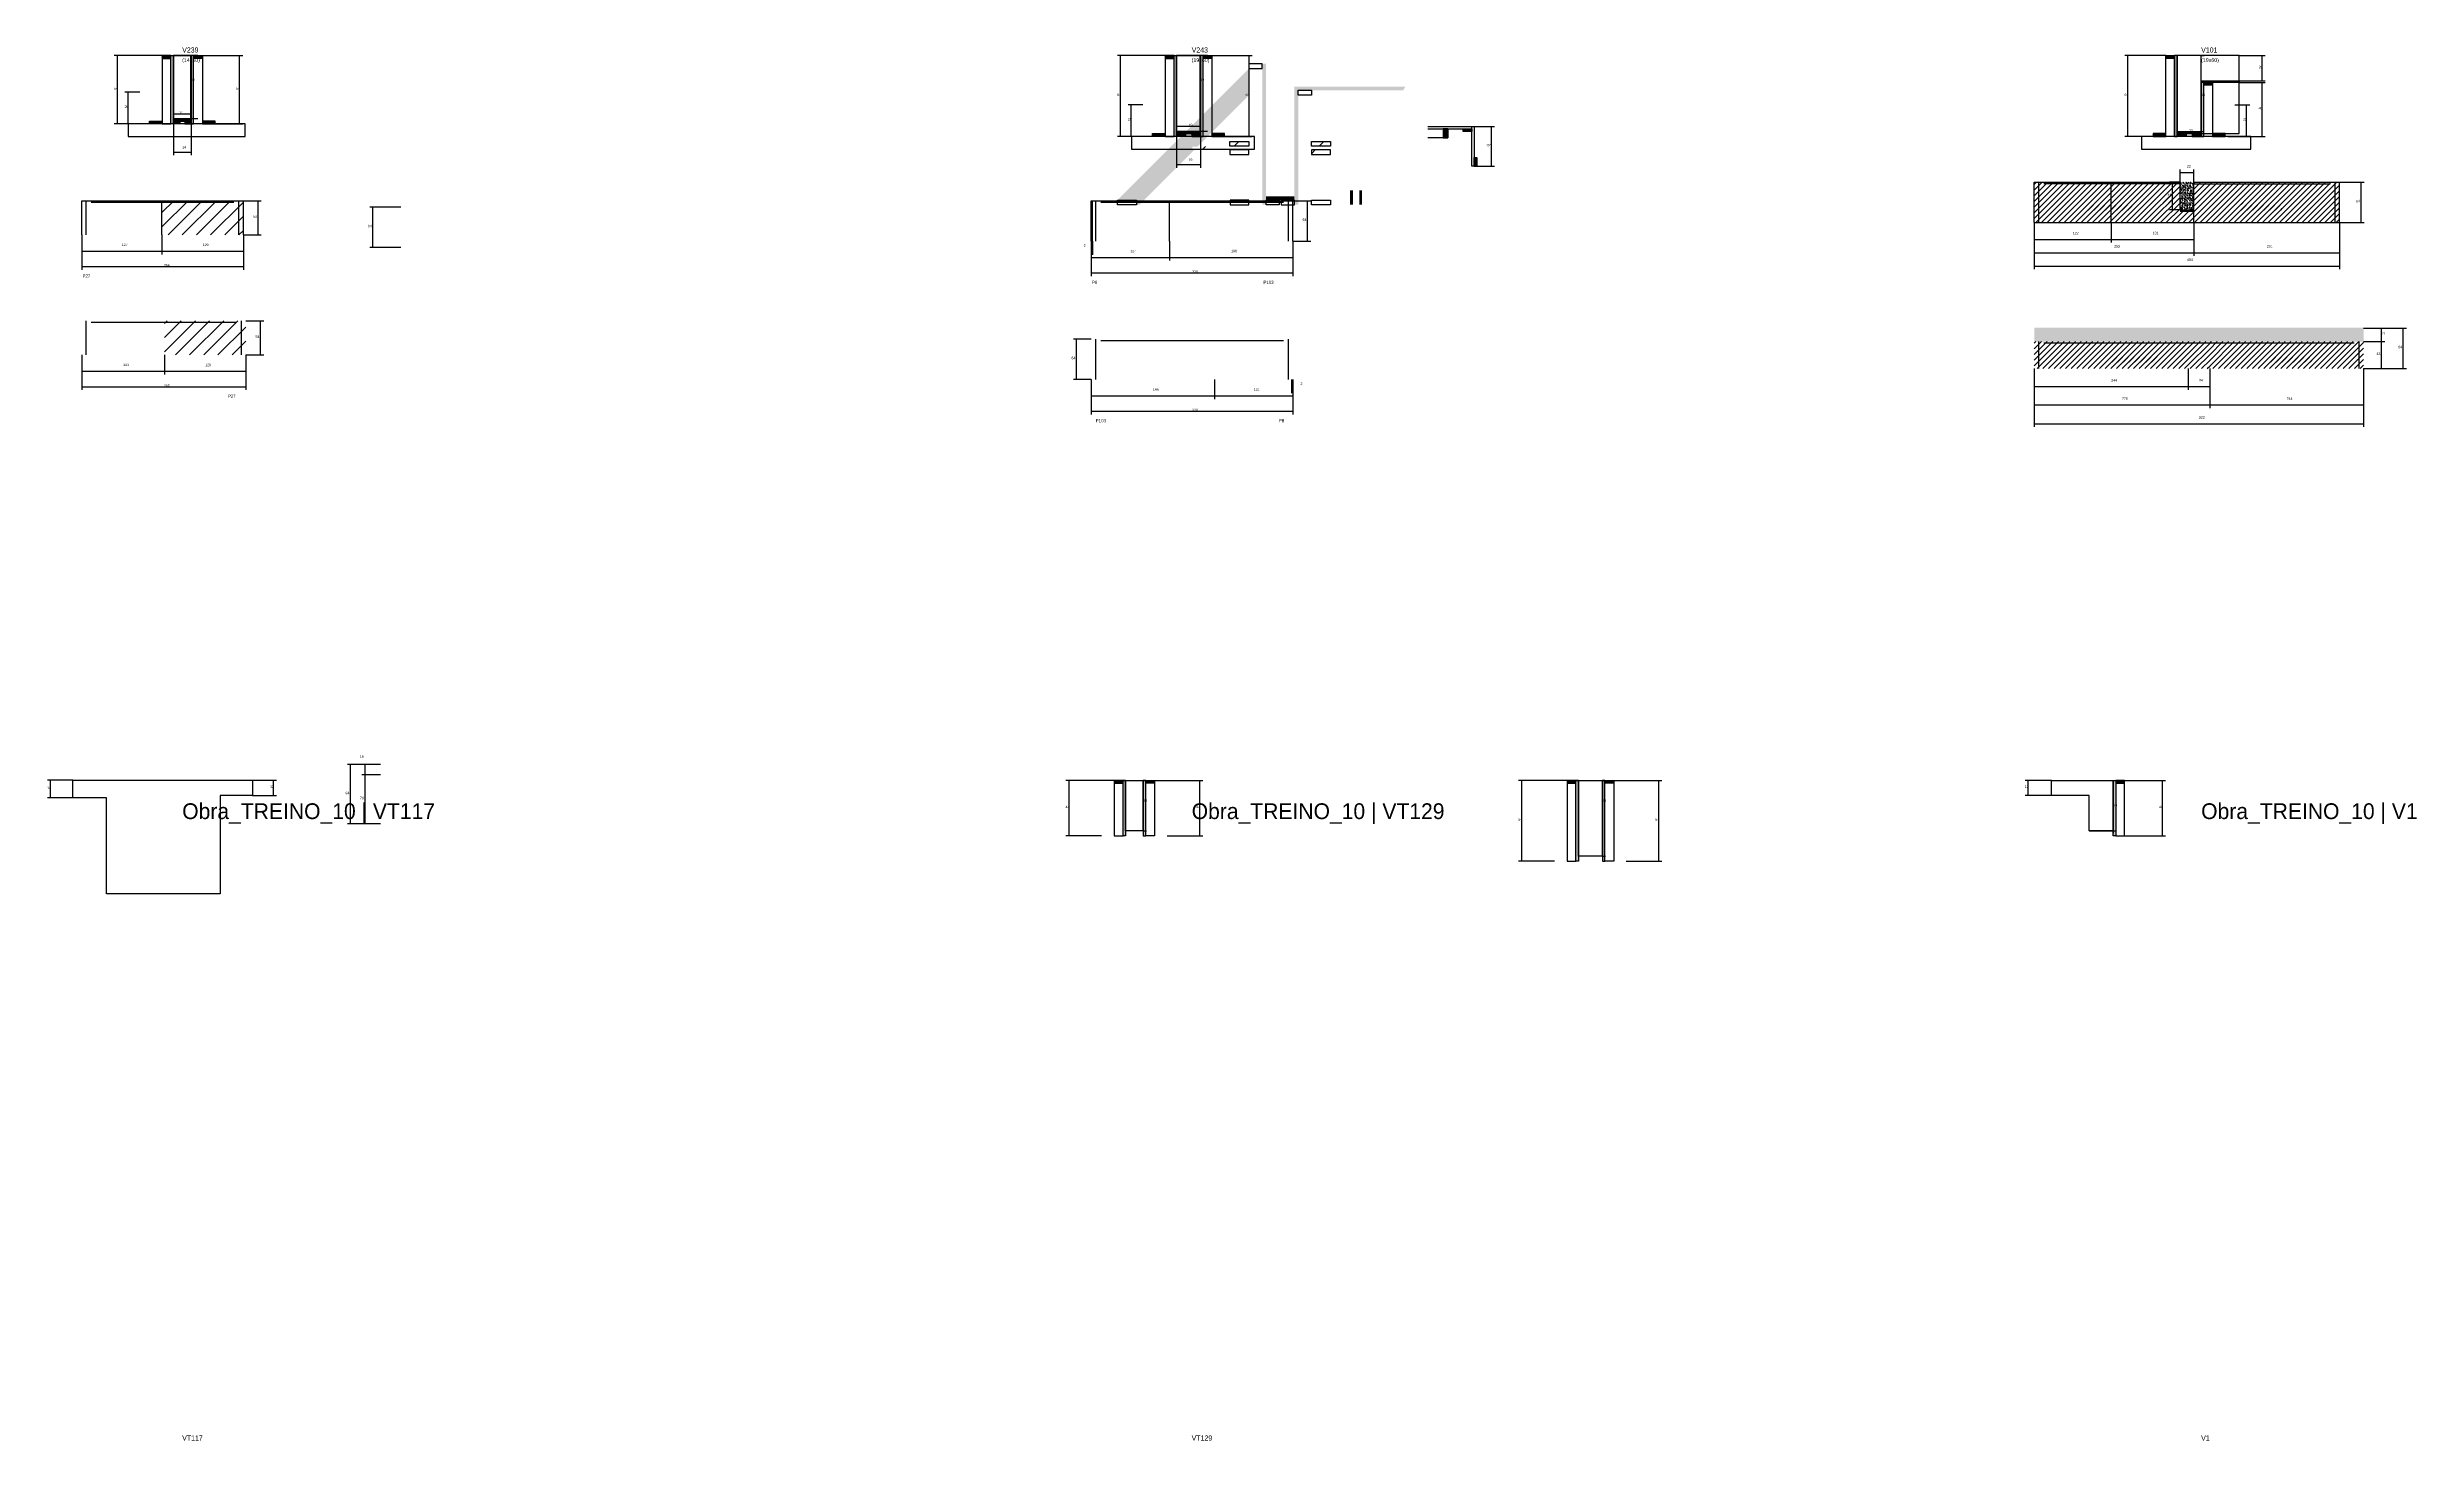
# Model space of a CAD drawing. Header units: metres. Extents: x -65046 to 21926, y -45195 to 1016.
# Drawn here: x 14186 to 17942, y -19795 to -17587 of the extents above; entities that cross this region are included whole.
import ezdxf

# ---------------------------------------------------------------- set-up
doc = ezdxf.new("R2010")
doc.units = ezdxf.units.M
for name, color, linetype in [('CONCRETO', 251, 'Continuous'), ('COTA', 241, 'Continuous'), ('Hachura', 253, 'Continuous'), ('LABEL_ID', 3, 'Continuous'), ('Madeira', 126, 'Continuous'), ('NOMENCLATURA', 7, 'Continuous'), ('Painéis', 200, 'Continuous'), ('REAPROVEITAMENTO', 251, 'Continuous'), ('SARR_2.2x7', 40, 'Continuous'), ('Texto Seção', 7, 'Continuous')]:
    doc.layers.add(name, color=color, linetype=linetype)

msp = doc.modelspace()

# ---------------------------------------------------------------- hatches: boundary and pattern name
at = {"layer": 'COTA'}
h = msp.add_hatch(dxfattribs=at)
h.set_pattern_fill('AR-CONC', scale=4)
h.paths.add_polyline_path([(16117.8, -17612.9), (16117.8, -17822.9), (16162.8, -17822.9), (16162.8, -17648.9), (16338.8, -17648.9), (16359.5, -17612.9)])
h = msp.add_hatch(dxfattribs=at)
h.set_pattern_fill('AR-CONC', scale=4)
h.paths.add_polyline_path([(16120, -17723.4), (16134.9, -17723.4), (16134.9, -17723.4), (16134.9, -17707.8), (16134.9, -17707.8), (16120, -17707.8), (16120, -17707.8), (16120, -17723.4)])
h = msp.add_hatch(dxfattribs=at)
h.set_pattern_fill('AR-CONC', scale=4)
h.paths.add_polyline_path([(16145.3, -17723.4), (16160.2, -17723.4), (16160.2, -17723.4), (16160.2, -17707.8), (16160.2, -17707.8), (16145.3, -17707.8), (16145.3, -17707.8), (16145.3, -17723.4)])
h = msp.add_hatch(dxfattribs=at)
h.set_pattern_fill('AR-CONC', scale=4)
h.paths.add_polyline_path([(16131.9, -17820.9), (16147.7, -17820.9), (16147.7, -17820.9), (16147.7, -17804.8), (16147.7, -17804.8), (16131.9, -17804.8), (16131.9, -17804.8), (16131.9, -17820.9)])
h = msp.add_hatch(dxfattribs=at)
h.set_pattern_fill('AR-CONC', scale=0.03)
h.paths.add_polyline_path([(17566.5, -17844.5), (17588.5, -17844.5), (17588.5, -17800.5), (17566.5, -17800.5)])
h = msp.add_hatch(dxfattribs=at)
h.set_pattern_fill('AR-CONC', scale=0.03)
h.paths.add_polyline_path([(17335.5, -18031.2), (17335.5, -18053.2), (17857.5, -18053.2), (17857.5, -18031.2)])
at = {"layer": 'Hachura'}
h = msp.add_hatch(dxfattribs=at)
h.set_pattern_fill('ANSI31', scale=0.5)
h.paths.add_polyline_path([(14382, -17604.4), (14382, -17600), (14382, -17600), (14368, -17600), (14368, -17600), (14368, -17604.4), (14368, -17604.4), (14382, -17604.4)])
h = msp.add_hatch(color=8, dxfattribs=at)
h.dxf.hatch_style = 1
h.paths.add_polyline_path([(14386, -17600), (14382, -17600), (14382, -17600), (14382, -17708), (14382, -17708), (14386, -17708), (14386, -17708), (14386, -17600)])
h = msp.add_hatch(color=8, dxfattribs=at)
h.dxf.hatch_style = 1
h.paths.add_polyline_path([(14418, -17600), (14414, -17600), (14414, -17600), (14414, -17708), (14414, -17708), (14418, -17708), (14418, -17708), (14418, -17600)])
h = msp.add_hatch(dxfattribs=at)
h.set_pattern_fill('ANSI31', scale=0.5)
h.paths.add_polyline_path([(14418, -17604.4), (14418, -17600), (14418, -17600), (14432, -17600), (14432, -17600), (14432, -17604.4), (14432, -17604.4), (14418, -17604.4)])
h = msp.add_hatch(dxfattribs=at)
h.set_pattern_fill('ANSI31', scale=0.5)
h.paths.add_polyline_path([(15972, -17604.4), (15972, -17600), (15972, -17600), (15958, -17600), (15958, -17600), (15958, -17604.4), (15958, -17604.4), (15972, -17604.4)])
h = msp.add_hatch(color=8, dxfattribs=at)
h.dxf.hatch_style = 1
h.paths.add_polyline_path([(15976, -17600), (15972, -17600), (15972, -17600), (15972, -17728), (15972, -17728), (15976, -17728), (15976, -17728), (15976, -17600)])
h = msp.add_hatch(color=8, dxfattribs=at)
h.dxf.hatch_style = 1
h.paths.add_polyline_path([(16018, -17600), (16014, -17600), (16014, -17600), (16014, -17728), (16014, -17728), (16018, -17728), (16018, -17728), (16018, -17600)])
h = msp.add_hatch(dxfattribs=at)
h.set_pattern_fill('ANSI31', scale=0.5)
h.paths.add_polyline_path([(16018, -17604.4), (16018, -17600), (16018, -17600), (16032, -17600), (16032, -17600), (16032, -17604.4), (16032, -17604.4), (16018, -17604.4)])
h = msp.add_hatch(dxfattribs=at)
h.set_pattern_fill('ANSI31', scale=0.5)
h.paths.add_polyline_path([(17544, -17604.4), (17544, -17600), (17544, -17600), (17558, -17600), (17558, -17600), (17558, -17604.4), (17558, -17604.4), (17544, -17604.4)])
h = msp.add_hatch(color=8, dxfattribs=at)
h.dxf.hatch_style = 1
h.paths.add_polyline_path([(17562, -17600), (17558, -17600), (17558, -17600), (17558, -17728), (17558, -17728), (17562, -17728), (17562, -17728), (17562, -17600)])
h = msp.add_hatch(color=8, dxfattribs=at)
h.dxf.hatch_style = 1
h.paths.add_polyline_path([(16090.8, -17662.8), (16090.8, -17620.4), (15882.3, -17828.8), (15912.4, -17828.8), (15912.4, -17836.4), (15917.2, -17836.4), (16005, -17748.6), (16001.3, -17748.6), (16001.3, -17744.1), (16009.4, -17744.1)])
h = msp.add_hatch(dxfattribs=at)
h.set_pattern_fill('ANSI31', scale=30)
h.paths.add_polyline_path([(16090.8, -17612.9), (16111.8, -17612.9), (16111.8, -17620.4), (16090.8, -17620.4)])
h = msp.add_hatch(color=8, dxfattribs=at)
h.dxf.hatch_style = 1
h.paths.add_polyline_path([(16117.8, -17612.9), (16111.8, -17612.9), (16111.8, -17612.9), (16111.8, -17836.4), (16111.8, -17836.4), (16117.8, -17836.4), (16117.8, -17836.4), (16117.8, -17612.9)])
h = msp.add_hatch(color=8, dxfattribs=at)
h.dxf.hatch_style = 1
h.paths.add_polyline_path([(16338.8, -17648.9), (16162.8, -17648.9), (16162.8, -17648.9), (16162.8, -17654.9), (16162.8, -17654.9), (16335.3, -17654.9), (16335.3, -17654.9), (16338.8, -17648.9)])
h = msp.add_hatch(color=8, dxfattribs=at)
h.dxf.hatch_style = 1
h.paths.add_polyline_path([(17600, -17642.4), (17600, -17640), (17600, -17640), (17660, -17640), (17660, -17640), (17660, -17642.4), (17660, -17642.4), (17600, -17642.4)])
h = msp.add_hatch(color=8, dxfattribs=at)
h.dxf.hatch_style = 1
h.paths.add_polyline_path([(17604, -17642.4), (17600, -17642.4), (17600, -17642.4), (17600, -17728), (17600, -17728), (17604, -17728), (17604, -17728), (17604, -17642.4)])
h = msp.add_hatch(dxfattribs=at)
h.set_pattern_fill('ANSI31', scale=0.5)
h.paths.add_polyline_path([(17604, -17646.8), (17604, -17642.4), (17604, -17642.4), (17618, -17642.4), (17618, -17642.4), (17618, -17646.8), (17618, -17646.8), (17604, -17646.8)])
h = msp.add_hatch(color=8, dxfattribs=at)
h.dxf.hatch_style = 1
h.paths.add_polyline_path([(16168.8, -17654.9), (16162.8, -17654.9), (16162.8, -17654.9), (16162.8, -17836.4), (16162.8, -17836.4), (16168.8, -17836.4), (16168.8, -17836.4), (16168.8, -17654.9)])
h = msp.add_hatch(dxfattribs=at)
h.set_pattern_fill('ANSI31', scale=30)
h.paths.add_polyline_path([(16168.8, -17654.9), (16189.8, -17654.9), (16189.8, -17662.4), (16168.8, -17662.4)])
h = msp.add_hatch(dxfattribs=at)
h.set_pattern_fill('ANSI31', scale=0.5)
h.paths.add_polyline_path([(14348, -17708), (14348, -17703.6), (14348, -17703.6), (14368, -17703.6), (14368, -17703.6), (14368, -17708), (14368, -17708), (14348, -17708)])
h = msp.add_hatch(color=8, dxfattribs=at)
h.dxf.hatch_style = 1
h.paths.add_polyline_path([(14414, -17703.6), (14414, -17700), (14414, -17700), (14386, -17700), (14386, -17700), (14386, -17703.6), (14386, -17703.6), (14414, -17703.6)])
h = msp.add_hatch(dxfattribs=at)
h.set_pattern_fill('ANSI31', scale=0.5)
h.paths.add_polyline_path([(14386, -17708), (14386, -17703.6), (14386, -17703.6), (14396, -17703.6), (14396, -17703.6), (14396, -17708), (14396, -17708), (14386, -17708)])
h = msp.add_hatch(dxfattribs=at)
h.set_pattern_fill('ANSI31', scale=0.5)
h.paths.add_polyline_path([(14414, -17708), (14414, -17703.6), (14414, -17703.6), (14404, -17703.6), (14404, -17703.6), (14404, -17708), (14404, -17708), (14414, -17708)])
h = msp.add_hatch(dxfattribs=at)
h.set_pattern_fill('ANSI31', scale=0.5)
h.paths.add_polyline_path([(14452, -17708), (14452, -17703.6), (14452, -17703.6), (14432, -17703.6), (14432, -17703.6), (14432, -17708), (14432, -17708), (14452, -17708)])
h = msp.add_hatch(dxfattribs=at)
h.set_pattern_fill('ANSI31', scale=0.5)
h.paths.add_polyline_path([(15938, -17728), (15938, -17723.6), (15938, -17723.6), (15958, -17723.6), (15958, -17723.6), (15958, -17728), (15958, -17728), (15938, -17728)])
h = msp.add_hatch(color=8, dxfattribs=at)
h.dxf.hatch_style = 1
h.paths.add_polyline_path([(16014, -17723.6), (16014, -17720), (16014, -17720), (15976, -17720), (15976, -17720), (15976, -17723.6), (15976, -17723.6), (16014, -17723.6)])
h = msp.add_hatch(dxfattribs=at)
h.set_pattern_fill('ANSI31', scale=0.5)
h.paths.add_polyline_path([(15976, -17728), (15976, -17723.6), (15976, -17723.6), (15990, -17723.6), (15990, -17723.6), (15990, -17728), (15990, -17728), (15976, -17728)])
h = msp.add_hatch(dxfattribs=at)
h.set_pattern_fill('ANSI31', scale=0.5)
h.paths.add_polyline_path([(16014, -17728), (16014, -17723.6), (16014, -17723.6), (16000, -17723.6), (16000, -17723.6), (16000, -17728), (16000, -17728), (16014, -17728)])
h = msp.add_hatch(dxfattribs=at)
h.set_pattern_fill('ANSI31', scale=0.5)
h.paths.add_polyline_path([(16052, -17728), (16052, -17723.6), (16052, -17723.6), (16032, -17723.6), (16032, -17723.6), (16032, -17728), (16032, -17728), (16052, -17728)])
h = msp.add_hatch(dxfattribs=at)
h.set_pattern_fill('ANSI31', scale=0.5)
h.paths.add_polyline_path([(16405.8, -17716), (16398.8, -17716), (16398.8, -17730), (16405.8, -17730)])
h = msp.add_hatch(dxfattribs=at)
h.set_pattern_fill('ANSI31', scale=0.5)
h.paths.add_polyline_path([(16430.2, -17716), (16430.2, -17720.4), (16430.2, -17720.4), (16444.2, -17720.4), (16444.2, -17720.4), (16444.2, -17716), (16444.2, -17716), (16430.2, -17716)])
h = msp.add_hatch(dxfattribs=at)
h.set_pattern_fill('ANSI31', scale=0.5)
h.paths.add_polyline_path([(17544, -17728), (17544, -17723.6), (17544, -17723.6), (17524, -17723.6), (17524, -17723.6), (17524, -17728), (17524, -17728), (17544, -17728)])
h = msp.add_hatch(color=8, dxfattribs=at)
h.dxf.hatch_style = 1
h.paths.add_polyline_path([(17562, -17723.6), (17562, -17720), (17562, -17720), (17600, -17720), (17600, -17720), (17600, -17723.6), (17600, -17723.6), (17562, -17723.6)])
h = msp.add_hatch(dxfattribs=at)
h.set_pattern_fill('ANSI31', scale=0.5)
h.paths.add_polyline_path([(17562, -17728), (17562, -17723.6), (17562, -17723.6), (17576, -17723.6), (17576, -17723.6), (17576, -17728), (17576, -17728), (17562, -17728)])
h = msp.add_hatch(dxfattribs=at)
h.set_pattern_fill('ANSI31', scale=0.5)
h.paths.add_polyline_path([(17600, -17728), (17600, -17723.6), (17600, -17723.6), (17586, -17723.6), (17586, -17723.6), (17586, -17728), (17586, -17728), (17600, -17728)])
h = msp.add_hatch(dxfattribs=at)
h.set_pattern_fill('ANSI31', scale=0.5)
h.paths.add_polyline_path([(17638, -17728), (17638, -17723.6), (17638, -17723.6), (17618, -17723.6), (17618, -17723.6), (17618, -17728), (17618, -17728), (17638, -17728)])
h = msp.add_hatch(dxfattribs=at)
h.set_pattern_fill('ANSI32', scale=20)
h.paths.add_polyline_path([(16001.3, -17748.6), (16001.3, -17744.1), (16046.3, -17744.1), (16046.3, -17748.6)])
h = msp.add_hatch(dxfattribs=at)
h.set_pattern_fill('ANSI31', scale=30)
h.paths.add_polyline_path([(16090.8, -17743.3), (16090.8, -17735.8), (16060.7, -17735.8), (16060.7, -17743.3)])
h = msp.add_hatch(dxfattribs=at)
h.set_pattern_fill('ANSI31', scale=30)
h.paths.add_polyline_path([(16060.7, -17756.9), (16090.8, -17756.9), (16090.8, -17749.4), (16060.7, -17749.4)])
h = msp.add_hatch(dxfattribs=at)
h.set_pattern_fill('ANSI31', scale=30)
h.paths.add_polyline_path([(16219.8, -17743.3), (16219.8, -17735.8), (16189.8, -17735.8), (16189.8, -17743.3)])
h = msp.add_hatch(dxfattribs=at)
h.set_pattern_fill('ANSI31', scale=30)
h.paths.add_polyline_path([(16189.8, -17756.9), (16219.8, -17756.9), (16219.8, -17749.4), (16189.8, -17749.4)])
h = msp.add_hatch(dxfattribs=at)
h.set_pattern_fill('ANSI31', scale=0.5)
h.paths.add_polyline_path([(16447.8, -17775.4), (16452.2, -17775.4), (16452.2, -17775.4), (16452.2, -17761.5), (16452.2, -17761.5), (16447.8, -17761.5), (16447.8, -17761.5), (16447.8, -17775.4)])
h = msp.add_hatch(dxfattribs=at)
h.set_pattern_fill('ANSI31', scale=30)
h.paths.add_polyline_path([(15912.4, -17836.4), (15912.4, -17828.8), (15882.3, -17828.8), (15882.3, -17836.4)])
h = msp.add_hatch(dxfattribs=at)
h.set_pattern_fill('ANSI31', scale=30)
h.paths.add_polyline_path([(16060.8, -17836.4), (16090.8, -17836.4), (16090.8, -17828.9), (16060.8, -17828.9)])
h = msp.add_hatch(color=8, dxfattribs=at)
h.dxf.hatch_style = 1
h.paths.add_polyline_path([(16162.8, -17822.9), (16117.8, -17822.9), (16117.8, -17822.9), (16117.8, -17828.9), (16117.8, -17828.9), (16162.8, -17828.9), (16162.8, -17828.9), (16162.8, -17822.9)])
h = msp.add_hatch(dxfattribs=at)
h.set_pattern_fill('ANSI31', scale=30)
h.paths.add_polyline_path([(16117.8, -17828.9), (16138.8, -17828.9), (16138.8, -17836.4), (16117.8, -17836.4)])
h = msp.add_hatch(dxfattribs=at)
h.set_pattern_fill('ANSI31', scale=30)
h.paths.add_polyline_path([(16162.8, -17836.4), (16162.8, -17828.9), (16141.8, -17828.9), (16141.8, -17836.4)])
h = msp.add_hatch(dxfattribs=at)
h.set_pattern_fill('ANSI31', scale=30)
h.paths.add_polyline_path([(16219.8, -17828.9), (16189.8, -17828.9), (16189.8, -17836.4), (16219.8, -17836.4)])
h = msp.add_hatch(color=8, dxfattribs=at)
h.dxf.hatch_style = 1
h.paths.add_polyline_path([(16251.1, -17836.4), (16255.6, -17836.4), (16255.6, -17813.6), (16251.1, -17813.6)])
h = msp.add_hatch(color=8, dxfattribs=at)
h.dxf.hatch_style = 1
h.paths.add_polyline_path([(16265.5, -17836.4), (16270, -17836.4), (16270, -17813.6), (16265.5, -17813.6)])
h = msp.add_hatch(dxfattribs=at)
h.set_pattern_fill('ANSI31', scale=2)
h.paths.add_polyline_path([(17457.5, -17800.5), (17335.5, -17800.5), (17335.5, -17864.5), (17457.5, -17864.5)])
h = msp.add_hatch(dxfattribs=at)
h.set_pattern_fill('ANSI31', scale=2)
h.paths.add_polyline_path([(17420.2, -17844.7), (17487.8, -17844.7), (17487.8, -17844.7), (17493.3, -17828.7), (17493.3, -17828.7), (17425.7, -17828.7), (17425.7, -17828.7), (17420.2, -17844.7)])
h = msp.add_hatch(dxfattribs=at)
h.set_pattern_fill('ANSI31', scale=2)
h.paths.add_polyline_path([(17566.5, -17800.5), (17457.5, -17800.5), (17457.5, -17864.5), (17588.5, -17864.5), (17588.5, -17844.5), (17566.5, -17844.5)])
h = msp.add_hatch(dxfattribs=at)
h.set_pattern_fill('ANSI31', scale=2)
h.paths.add_polyline_path([(17556.4, -17833.3), (17556.4, -17811.1), (17556.4, -17811.1), (17535.8, -17811.1), (17535.8, -17811.1), (17535.8, -17833.3), (17535.8, -17833.3), (17556.4, -17833.3)])
h = msp.add_hatch(dxfattribs=at)
h.set_pattern_fill('ANSI31', scale=2)
h.paths.add_polyline_path([(17819.5, -17800.5), (17588.5, -17800.5), (17588.5, -17864.5), (17819.5, -17864.5)])
h = msp.add_hatch(dxfattribs=at)
h.set_pattern_fill('ANSI31', scale=2)
h.paths.add_polyline_path([(17660.1, -17844.7), (17727.7, -17844.7), (17727.7, -17844.7), (17733.2, -17828.7), (17733.2, -17828.7), (17665.6, -17828.7), (17665.6, -17828.7), (17660.1, -17844.7)])
h = msp.add_hatch(dxfattribs=at)
h.set_pattern_fill('ANSI31', scale=2)
h.paths.add_polyline_path([(17579.5, -18053), (17335.5, -18053), (17335.5, -18095.8), (17579.5, -18095.8)])
h = msp.add_hatch(dxfattribs=at)
h.set_pattern_fill('ANSI31', scale=2)
h.paths.add_polyline_path([(17613.5, -18053), (17579.5, -18053), (17579.5, -18095.8), (17613.5, -18095.8)])
h = msp.add_hatch(dxfattribs=at)
h.set_pattern_fill('ANSI31', scale=2)
h.paths.add_polyline_path([(17857.5, -18053), (17613.5, -18053), (17613.5, -18095.8), (17857.5, -18095.8)])
h = msp.add_hatch(dxfattribs=at)
h.set_pattern_fill('ANSI31', scale=2)
h.paths.add_polyline_path([(17452.9, -18085.6), (17527, -18085.6), (17527, -18085.6), (17532.5, -18069.6), (17532.5, -18069.6), (17458.4, -18069.6), (17458.4, -18069.6), (17452.9, -18085.6)])
h = msp.add_hatch(dxfattribs=at)
h.set_pattern_fill('ANSI31', scale=2)
h.paths.add_polyline_path([(17708.5, -18085.6), (17776.1, -18085.6), (17776.1, -18085.6), (17781.6, -18069.6), (17781.6, -18069.6), (17714, -18069.6), (17714, -18069.6), (17708.5, -18085.6)])
h = msp.add_hatch(dxfattribs=at)
h.set_pattern_fill('ANSI31', scale=0.5)
h.paths.add_polyline_path([(15891.3, -18753), (15891.3, -18748.6), (15891.3, -18748.6), (15877.3, -18748.6), (15877.3, -18748.6), (15877.3, -18753), (15877.3, -18753), (15891.3, -18753)])
h = msp.add_hatch(color=8, dxfattribs=at)
h.dxf.hatch_style = 1
h.paths.add_polyline_path([(15891.3, -18748.6), (15895.3, -18748.6), (15895.3, -18748.6), (15895.3, -18836.6), (15895.3, -18836.6), (15891.3, -18836.6), (15891.3, -18836.6), (15891.3, -18748.6)])
h = msp.add_hatch(color=8, dxfattribs=at)
h.dxf.hatch_style = 1
h.paths.add_polyline_path([(15927.3, -18748.6), (15923.3, -18748.6), (15923.3, -18748.6), (15923.3, -18836.6), (15923.3, -18836.6), (15927.3, -18836.6), (15927.3, -18836.6), (15927.3, -18748.6)])
h = msp.add_hatch(dxfattribs=at)
h.set_pattern_fill('ANSI31', scale=0.5)
h.paths.add_polyline_path([(15927.3, -18753), (15927.3, -18748.6), (15927.3, -18748.6), (15941.3, -18748.6), (15941.3, -18748.6), (15941.3, -18753), (15941.3, -18753), (15927.3, -18753)])
h = msp.add_hatch(dxfattribs=at)
h.set_pattern_fill('ANSI31', scale=0.5)
h.paths.add_polyline_path([(16608.9, -18753), (16608.9, -18748.6), (16608.9, -18748.6), (16594.9, -18748.6), (16594.9, -18748.6), (16594.9, -18753), (16594.9, -18753), (16608.9, -18753)])
h = msp.add_hatch(color=8, dxfattribs=at)
h.dxf.hatch_style = 1
h.paths.add_polyline_path([(16608.9, -18748.6), (16612.9, -18748.6), (16612.9, -18748.6), (16612.9, -18876.6), (16612.9, -18876.6), (16608.9, -18876.6), (16608.9, -18876.6), (16608.9, -18748.6)])
h = msp.add_hatch(color=8, dxfattribs=at)
h.dxf.hatch_style = 1
h.paths.add_polyline_path([(16654.9, -18748.6), (16650.9, -18748.6), (16650.9, -18748.6), (16650.9, -18876.6), (16650.9, -18876.6), (16654.9, -18876.6), (16654.9, -18876.6), (16654.9, -18748.6)])
h = msp.add_hatch(dxfattribs=at)
h.set_pattern_fill('ANSI31', scale=0.5)
h.paths.add_polyline_path([(16654.9, -18753), (16654.9, -18748.6), (16654.9, -18748.6), (16668.9, -18748.6), (16668.9, -18748.6), (16668.9, -18753), (16668.9, -18753), (16654.9, -18753)])
h = msp.add_hatch(color=8, dxfattribs=at)
h.dxf.hatch_style = 1
h.paths.add_polyline_path([(17460.6, -18748.6), (17464.6, -18748.6), (17464.6, -18748.6), (17464.6, -18836.6), (17464.6, -18836.6), (17460.6, -18836.6), (17460.6, -18836.6), (17460.6, -18748.6)])
h = msp.add_hatch(dxfattribs=at)
h.set_pattern_fill('ANSI31', scale=0.5)
h.paths.add_polyline_path([(17478.6, -18753), (17478.6, -18748.6), (17478.6, -18748.6), (17464.6, -18748.6), (17464.6, -18748.6), (17464.6, -18753), (17464.6, -18753), (17478.6, -18753)])
at = {"layer": 'REAPROVEITAMENTO'}
h = msp.add_hatch(dxfattribs=at)
h.set_pattern_fill('ANSI31', scale=5)
h.paths.add_polyline_path([(14367.9, -17829.9), (14367.9, -17883.9), (14367.9, -17883.9), (14496.9, -17883.9), (14496.9, -17883.9), (14496.9, -17829.9), (14496.9, -17829.9), (14367.9, -17829.9)])
h = msp.add_hatch(dxfattribs=at)
h.set_pattern_fill('ANSI31', scale=5)
h.paths.add_polyline_path([(14371.9, -18020.3), (14371.9, -18074.3), (14371.9, -18074.3), (14500.9, -18074.3), (14500.9, -18074.3), (14500.9, -18020.3), (14500.9, -18020.3), (14371.9, -18020.3)])

# ---------------------------------------------------------------- linework, layer by layer
at = {"layer": 'CONCRETO'}
for points in [[(14386, -17600), (14386, -17600), (14414, -17600), (14414, -17628), (14414, -17628), (14414, -17700), (14386, -17700), (14386, -17600)], [(14386, -17700), (14414, -17700), (14414, -17600), (14386, -17600)], [(15976, -17600), (15976, -17600), (16014, -17600), (16014, -17628), (16014, -17628), (16014, -17720), (15976, -17720), (15976, -17600)], [(15976, -17720), (16014, -17720), (16014, -17600), (15976, -17600)], [(17600, -17640), (17660, -17640), (17660, -17600), (17600, -17600), (17600, -17600), (17562, -17600), (17562, -17723.6), (17562, -17723.6), (17562, -17720), (17600, -17720)], [(17562, -17723.6), (17660, -17723.6), (17660, -17600), (17562, -17600)], [(14226.9, -18776.5), (14226.9, -18748.5), (14511.5, -18748.5), (14511.5, -18772.5), (14460, -18772.5), (14460, -18928.5), (14280, -18928.5), (14280, -18776.5)], [(15895.3, -18748.6), (15895.3, -18748.6), (15895.3, -18748.6), (15895.3, -18748.6), (15923.3, -18748.6), (15923.3, -18748.6), (15923.3, -18748.6), (15923.3, -18828.6), (15895.3, -18828.6), (15895.3, -18748.6)], [(16612.9, -18748.6), (16612.9, -18748.6), (16612.9, -18748.6), (16612.9, -18748.6), (16650.9, -18748.6), (16650.9, -18748.6), (16650.9, -18748.6), (16650.9, -18868.6), (16612.9, -18868.6), (16612.9, -18748.6)], [(17422.6, -18772.6), (17362.6, -18772.6), (17362.6, -18748.6), (17422.6, -18748.6), (17422.6, -18748.6), (17460.6, -18748.6), (17460.6, -18832.2), (17460.6, -18832.2), (17460.6, -18828.6), (17422.6, -18828.6)]]:
    msp.add_lwpolyline(points, close=True, dxfattribs=at)
at = {"layer": 'COTA'}
for p, q in [((14368, -17600), (14292.3, -17600)), ((14297.3, -17708), (14297.3, -17600)), ((14425, -17600), (14408.5, -17600)), ((14413.5, -17700), (14413.5, -17600)), ((14432, -17600), (14495.9, -17600)), ((14490.9, -17708), (14490.9, -17600)), ((15958, -17600), (15882.3, -17600)), ((15887.3, -17728), (15887.3, -17600)), ((16025, -17600), (16008.5, -17600)), ((16013.5, -17720), (16013.5, -17600)), ((16032, -17600), (16095.9, -17600)), ((16090.9, -17728), (16090.9, -17600)), ((17544, -17600), (17479, -17600)), ((17484, -17728), (17484, -17600)), ((17600, -17720), (17600, -17600)), ((17600, -17600), (17605, -17600)), ((17660, -17600), (17701.7, -17600)), ((17696.7, -17640), (17696.7, -17600)), ((17660, -17640), (17701.7, -17640)), ((17660, -17642.4), (17701.7, -17642.4)), ((17696.7, -17728), (17696.7, -17642.4)), ((14332.7, -17658), (14309.1, -17658)), ((14314.1, -17708), (14314.1, -17658)), ((15922.7, -17678), (15899.1, -17678)), ((15904.1, -17728), (15904.1, -17678)), ((17653.3, -17678), (17676.9, -17678)), ((17671.9, -17728), (17671.9, -17678)), ((14352.4, -17708), (14292.3, -17708)), ((14332.7, -17708), (14309.1, -17708)), ((14386, -17708), (14386, -17687)), ((14386, -17692), (14414, -17692)), ((14386, -17708), (14386, -17757.7)), ((14425, -17700), (14408.5, -17700)), ((14414, -17708), (14414, -17687)), ((14414, -17708), (14414, -17757.7)), ((14447.6, -17708), (14495.9, -17708)), ((15976, -17728), (15976, -17707)), ((15976, -17712), (16014, -17712)), ((16025, -17720), (16008.5, -17720)), ((16014, -17728), (16014, -17707)), ((16447.8, -17712.4), (16480, -17712.4)), ((16475, -17775.4), (16475, -17712.4)), ((17562, -17728), (17562, -17715)), ((17562, -17720), (17600, -17720)), ((17600, -17728), (17600, -17715)), ((17600, -17720), (17605, -17720)), ((14386, -17752.7), (14414, -17752.7)), ((15942.4, -17728), (15882.3, -17728)), ((15922.7, -17728), (15899.1, -17728)), ((15976, -17728), (15976, -17777.7)), ((16014, -17728), (16014, -17777.7)), ((16047.6, -17728), (16095.9, -17728)), ((17544, -17728), (17479, -17728)), ((17642.4, -17728), (17701.7, -17728)), ((17653.3, -17728), (17676.9, -17728)), ((15976, -17772.7), (16014, -17772.7)), ((16447.8, -17775.4), (16480, -17775.4)), ((17566.5, -17800.5), (17566.5, -17780.3)), ((17566.5, -17785.3), (17588.5, -17785.3)), ((17588.5, -17800.5), (17588.5, -17780.3)), ((14496.9, -17829.9), (14525.3, -17829.9)), ((14520.3, -17883.9), (14520.3, -17829.9)), ((16160.4, -17829.9), (16188.8, -17829.9)), ((16183.8, -17893.9), (16183.8, -17829.9)), ((17566.5, -17800.5), (17549.6, -17800.5)), ((17554.6, -17844.5), (17554.6, -17800.5)), ((17819.5, -17800.5), (17858.5, -17800.5)), ((17853.5, -17864.5), (17853.5, -17800.5)), ((14746.4, -17840.1), (14697.4, -17840.1)), ((14702.4, -17904.1), (14702.4, -17840.1)), ((17335.5, -17864.5), (17335.5, -17896.3)), ((17335.5, -17864.5), (17335.5, -17938.5)), ((17335.5, -17864.5), (17335.5, -17917.4)), ((17457.5, -17864.5), (17457.5, -17896.3)), ((17457.5, -17864.5), (17457.5, -17896.3)), ((17566.5, -17844.5), (17549.6, -17844.5)), ((17588.5, -17864.5), (17588.5, -17896.3)), ((17588.5, -17864.5), (17588.5, -17917.4)), ((17588.5, -17864.5), (17588.5, -17917.4)), ((17819.5, -17864.5), (17819.5, -17917.4)), ((17819.5, -17864.5), (17858.5, -17864.5)), ((17819.5, -17864.5), (17819.5, -17938.5)), ((14240.9, -17883.9), (14240.9, -17914.9)), ((14240.9, -17883.9), (14240.9, -17939.4)), ((14240.9, -17909.9), (14367.9, -17909.9)), ((14367.9, -17883.9), (14367.9, -17914.9)), ((14367.9, -17883.9), (14367.9, -17914.9)), ((14367.9, -17909.9), (14496.9, -17909.9)), ((14496.9, -17883.9), (14496.9, -17914.9)), ((14496.9, -17883.9), (14496.9, -17939.4)), ((14496.9, -17883.9), (14525.3, -17883.9)), ((14746.4, -17904.1), (14697.4, -17904.1)), ((15840.9, -17893.9), (15840.9, -17924.9)), ((15840.9, -17893.9), (15840.9, -17949.4)), ((15840.9, -17893.9), (15840.9, -17915.6)), ((15840.9, -17910.6), (15842.9, -17910.6)), ((15842.9, -17893.9), (15842.9, -17915.6)), ((15964.9, -17893.9), (15964.9, -17924.9)), ((15964.9, -17893.9), (15964.9, -17924.9)), ((16160.4, -17893.9), (16160.4, -17924.9)), ((16160.4, -17893.9), (16160.4, -17949.4)), ((16160.4, -17893.9), (16188.8, -17893.9)), ((17335.5, -17891.3), (17457.5, -17891.3)), ((17457.5, -17891.3), (17588.5, -17891.3)), ((14240.9, -17934.4), (14496.9, -17934.4)), ((15840.9, -17919.9), (15964.9, -17919.9)), ((15840.9, -17944.4), (16160.4, -17944.4)), ((15964.9, -17919.9), (16160.4, -17919.9)), ((17335.5, -17912.4), (17588.5, -17912.4)), ((17335.5, -17933.5), (17819.5, -17933.5)), ((17588.5, -17912.4), (17819.5, -17912.4)), ((14500.9, -18020.3), (14529.3, -18020.3)), ((14524.3, -18074.3), (14524.3, -18020.3)), ((15840.9, -18049.2), (15812.5, -18049.2)), ((15817.5, -18113.2), (15817.5, -18049.2)), ((17857.5, -18031.8), (17891, -18031.8)), ((17857.5, -18031.8), (17925.4, -18031.8)), ((17857.5, -18053), (17891, -18053)), ((17857.5, -18053), (17891, -18053)), ((17886, -18053), (17886, -18031.8)), ((17886, -18095.8), (17886, -18053)), ((17920.4, -18095.8), (17920.4, -18031.8)), ((14240.9, -18074.3), (14240.9, -18105.3)), ((14240.9, -18074.3), (14240.9, -18129.8)), ((14371.9, -18074.3), (14371.9, -18105.3)), ((14371.9, -18074.3), (14371.9, -18105.3)), ((14500.9, -18074.3), (14500.9, -18105.3)), ((14500.9, -18074.3), (14500.9, -18129.8)), ((14500.9, -18074.3), (14529.3, -18074.3)), ((17335.5, -18095.8), (17335.5, -18158.6)), ((17335.5, -18095.8), (17335.5, -18129.6)), ((17335.5, -18095.8), (17335.5, -18188.3)), ((17579.5, -18095.8), (17579.5, -18129.6)), ((17579.5, -18095.8), (17579.5, -18129.6)), ((17613.5, -18095.8), (17613.5, -18158.6)), ((17613.5, -18095.8), (17613.5, -18158.6)), ((17613.5, -18095.8), (17613.5, -18129.6)), ((17857.5, -18095.8), (17857.5, -18158.6)), ((17857.5, -18095.8), (17891, -18095.8)), ((17857.5, -18095.8), (17925.4, -18095.8)), ((17857.5, -18095.8), (17857.5, -18188.3)), ((14240.9, -18100.3), (14371.9, -18100.3)), ((14240.9, -18124.8), (14500.9, -18124.8)), ((14371.9, -18100.3), (14500.9, -18100.3)), ((15840.9, -18113.2), (15812.5, -18113.2)), ((15840.9, -18113.2), (15840.9, -18144.2)), ((15840.9, -18113.2), (15840.9, -18168.7)), ((16036.4, -18113.2), (16036.4, -18144.2)), ((16036.4, -18113.2), (16036.4, -18144.2)), ((16158.4, -18113.2), (16158.4, -18134.9)), ((16158.4, -18129.9), (16160.4, -18129.9)), ((16160.4, -18113.2), (16160.4, -18144.2)), ((16160.4, -18113.2), (16160.4, -18168.7)), ((16160.4, -18113.2), (16160.4, -18134.9)), ((17335.5, -18124.6), (17579.5, -18124.6)), ((17579.5, -18124.6), (17613.5, -18124.6)), ((15840.9, -18139.2), (16036.4, -18139.2)), ((15840.9, -18163.7), (16160.4, -18163.7)), ((16036.4, -18139.2), (16160.4, -18139.2)), ((17335.5, -18153.6), (17613.5, -18153.6)), ((17613.5, -18153.6), (17857.5, -18153.6)), ((17335.5, -18183.3), (17857.5, -18183.3)), ((14714.2, -18723.7), (14661.8, -18723.7)), ((14666.8, -18817.7), (14666.8, -18723.7)), ((14714.2, -18723.7), (14684.8, -18723.7)), ((14689.8, -18739.7), (14689.8, -18723.7)), ((14226.9, -18748.5), (14186.4, -18748.5)), ((14191.4, -18776.5), (14191.4, -18748.5)), ((14509.2, -18748.5), (14549.7, -18748.5)), ((14511.5, -18772.5), (14549.7, -18772.5)), ((14544.7, -18772.5), (14544.7, -18748.5)), ((14714.2, -18739.7), (14684.8, -18739.7)), ((14714.2, -18739.7), (14684.8, -18739.7)), ((14689.8, -18817.7), (14689.8, -18739.7)), ((15895.3, -18748.6), (15800.6, -18748.6)), ((15805.6, -18836.6), (15805.6, -18748.6)), ((15923.3, -18828.6), (15923.3, -18748.6)), ((15923.3, -18748.6), (15928.3, -18748.6)), ((15941.3, -18748.6), (16017.7, -18748.6)), ((16012.7, -18836.6), (16012.7, -18748.6)), ((16612.9, -18748.6), (16518.2, -18748.6)), ((16523.2, -18876.6), (16523.2, -18748.6)), ((16650.9, -18868.6), (16650.9, -18748.6)), ((16650.9, -18748.6), (16655.9, -18748.6)), ((16668.9, -18748.6), (16745.4, -18748.6)), ((16740.4, -18876.6), (16740.4, -18748.6)), ((17362.6, -18748.6), (17320.9, -18748.6)), ((17362.6, -18772.6), (17320.9, -18772.6)), ((17325.9, -18772.6), (17325.9, -18748.6)), ((17422.6, -18748.6), (17465.6, -18748.6)), ((17460.6, -18828.6), (17460.6, -18748.6)), ((17478.6, -18748.6), (17543.6, -18748.6)), ((17538.6, -18836.6), (17538.6, -18748.6)), ((14226.9, -18776.5), (14186.4, -18776.5)), ((14714.2, -18817.7), (14661.8, -18817.7)), ((14714.2, -18817.7), (14684.8, -18817.7)), ((15857.3, -18836.6), (15800.6, -18836.6)), ((15923.3, -18828.6), (15928.3, -18828.6)), ((15961.3, -18836.6), (16017.7, -18836.6)), ((17422.6, -18828.6), (17465.6, -18828.6)), ((17478.6, -18836.6), (17543.6, -18836.6)), ((16574.9, -18876.6), (16518.2, -18876.6)), ((16650.9, -18868.6), (16655.9, -18868.6)), ((16688.9, -18876.6), (16745.4, -18876.6))]:
    msp.add_line(p, q, dxfattribs=at)
at = {"layer": 'Madeira'}
for points in [[(14382, -17604.4), (14382, -17600), (14368, -17600), (14368, -17604.4)], [(14382, -17600), (14368, -17600), (14368, -17708), (14382, -17708)], [(14418, -17604.4), (14418, -17600), (14432, -17600), (14432, -17604.4)], [(14418, -17600), (14432, -17600), (14432, -17708), (14418, -17708)], [(15972, -17604.4), (15972, -17600), (15958, -17600), (15958, -17604.4)], [(15972, -17600), (15958, -17600), (15958, -17728), (15972, -17728)], [(16018, -17604.4), (16018, -17600), (16032, -17600), (16032, -17604.4)], [(16018, -17600), (16032, -17600), (16032, -17728), (16018, -17728)], [(17544, -17604.4), (17544, -17600), (17558, -17600), (17558, -17604.4)], [(17544, -17600), (17558, -17600), (17558, -17728), (17544, -17728)], [(16090.8, -17620.4), (16111.8, -17620.4), (16111.8, -17612.9), (16090.8, -17612.9)], [(17604, -17646.8), (17604, -17642.4), (17618, -17642.4), (17618, -17646.8)], [(17604, -17642.4), (17618, -17642.4), (17618, -17728), (17604, -17728)], [(16189.8, -17662.4), (16168.8, -17662.4), (16168.8, -17654.9), (16189.8, -17654.9)], [(14314.5, -17728), (14499.7, -17728), (14499.7, -17708), (14314.5, -17708)], [(14348, -17708), (14348, -17703.6), (14368, -17703.6), (14368, -17708)], [(14386, -17708), (14386, -17703.6), (14396, -17703.6), (14396, -17708)], [(14414, -17708), (14414, -17703.6), (14404, -17703.6), (14404, -17708)], [(14452, -17708), (14452, -17703.6), (14432, -17703.6), (14432, -17708)], [(15938, -17728), (15938, -17723.6), (15958, -17723.6), (15958, -17728)], [(15976, -17728), (15976, -17723.6), (15990, -17723.6), (15990, -17728)], [(16014, -17728), (16014, -17723.6), (16000, -17723.6), (16000, -17728)], [(16052, -17728), (16052, -17723.6), (16032, -17723.6), (16032, -17728)], [(16405.8, -17730), (16405.8, -17716), (16398.8, -17716), (16398.8, -17730)], [(16430.2, -17716), (16444.2, -17716), (16444.2, -17720.4), (16430.2, -17720.4)], [(17544, -17728), (17544, -17723.6), (17524, -17723.6), (17524, -17728)], [(17562, -17728), (17562, -17723.6), (17576, -17723.6), (17576, -17728)], [(17600, -17728), (17600, -17723.6), (17586, -17723.6), (17586, -17728)], [(17638, -17728), (17638, -17723.6), (17618, -17723.6), (17618, -17728)], [(15904.6, -17748), (16099.7, -17748), (16099.7, -17728), (15904.6, -17728)], [(16060.7, -17735.8), (16090.8, -17735.8), (16090.8, -17743.3), (16060.7, -17743.3)], [(16060.7, -17756.9), (16090.8, -17756.9), (16090.8, -17749.4), (16060.7, -17749.4)], [(16189.8, -17735.8), (16219.8, -17735.8), (16219.8, -17743.3), (16189.8, -17743.3)], [(16189.8, -17756.9), (16219.8, -17756.9), (16219.8, -17749.4), (16189.8, -17749.4)], [(16447.8, -17775.4), (16447.8, -17761.5), (16452.2, -17761.5), (16452.2, -17775.4)], [(17505.6, -17748), (17678.6, -17748), (17678.6, -17728), (17505.6, -17728)], [(15882.3, -17828.8), (15912.4, -17828.8), (15912.4, -17836.4), (15882.3, -17836.4)], [(16060.8, -17836.4), (16090.8, -17836.4), (16090.8, -17828.9), (16060.8, -17828.9)], [(16138.8, -17836.4), (16117.8, -17836.4), (16117.8, -17828.9), (16138.8, -17828.9)], [(16141.8, -17836.4), (16162.8, -17836.4), (16162.8, -17828.9), (16141.8, -17828.9)], [(16219.8, -17836.4), (16189.8, -17836.4), (16189.8, -17828.9), (16219.8, -17828.9)], [(15891.3, -18753), (15891.3, -18748.6), (15877.3, -18748.6), (15877.3, -18753)], [(15891.3, -18748.6), (15877.3, -18748.6), (15877.3, -18836.6), (15891.3, -18836.6)], [(15927.3, -18753), (15927.3, -18748.6), (15941.3, -18748.6), (15941.3, -18753)], [(15927.3, -18748.6), (15941.3, -18748.6), (15941.3, -18836.6), (15927.3, -18836.6)], [(16608.9, -18753), (16608.9, -18748.6), (16594.9, -18748.6), (16594.9, -18753)], [(16608.9, -18748.6), (16594.9, -18748.6), (16594.9, -18876.6), (16608.9, -18876.6)], [(16654.9, -18753), (16654.9, -18748.6), (16668.9, -18748.6), (16668.9, -18753)], [(16654.9, -18748.6), (16668.9, -18748.6), (16668.9, -18876.6), (16654.9, -18876.6)], [(17478.6, -18753), (17478.6, -18748.6), (17464.6, -18748.6), (17464.6, -18753)], [(17478.6, -18748.6), (17464.6, -18748.6), (17464.6, -18836.6), (17478.6, -18836.6)]]:
    msp.add_lwpolyline(points, close=True, dxfattribs=at)
msp.add_lwpolyline([(16405.8, -17716), (16405.8, -17730), (16374.4, -17730)], dxfattribs=at)
at = {"layer": 'Painéis'}
for p, q in [((14386, -17708), (14386, -17600)), ((14414, -17708), (14414, -17600)), ((15976, -17728), (15976, -17600)), ((16014, -17728), (16014, -17600)), ((17558, -17728), (17558, -17600)), ((17600, -17640), (17660, -17640)), ((17600, -17728), (17600, -17642.4)), ((14386, -17700), (14414, -17700)), ((14386, -17703.6), (14386, -17700)), ((14414, -17703.6), (14414, -17700)), ((15976, -17720), (16014, -17720)), ((15976, -17723.6), (15976, -17720)), ((16014, -17723.6), (16014, -17720)), ((16374.3, -17712.4), (16444.2, -17712.4)), ((16374.4, -17716), (16444.2, -17716)), ((17562, -17720), (17600, -17720)), ((17562, -17723.6), (17562, -17720)), ((17600, -17723.6), (17600, -17720)), ((14240.9, -17829.9), (14496.9, -17829.9)), ((14240.9, -17883.9), (14240.9, -17829.9)), ((14367.9, -17883.9), (14367.9, -17829.9)), ((14496.9, -17883.9), (14496.9, -17829.9)), ((15840.9, -17829.9), (16160.4, -17829.9)), ((15840.9, -17893.9), (15840.9, -17829.9)), ((15842.9, -17893.9), (15842.9, -17829.9)), ((15964.9, -17893.9), (15964.9, -17829.9)), ((16160.4, -17893.9), (16160.4, -17829.9)), ((17335.5, -17800.5), (17566.5, -17800.5)), ((17335.5, -17864.5), (17335.5, -17800.5)), ((17457.5, -17864.5), (17457.5, -17800.5)), ((17566.5, -17844.5), (17566.5, -17800.5)), ((17588.5, -17800.5), (17819.5, -17800.5)), ((17588.5, -17864.5), (17588.5, -17800.5)), ((17819.5, -17864.5), (17819.5, -17800.5)), ((17335.5, -17864.5), (17588.5, -17864.5)), ((17566.5, -17844.5), (17588.5, -17844.5)), ((17588.5, -17864.5), (17819.5, -17864.5))]:
    msp.add_line(p, q, dxfattribs=at)
for points in [[(14382, -17600), (14386, -17600), (14386, -17708), (14382, -17708)], [(14418, -17600), (14414, -17600), (14414, -17708), (14418, -17708)], [(15972, -17600), (15976, -17600), (15976, -17728), (15972, -17728)], [(16018, -17600), (16014, -17600), (16014, -17728), (16018, -17728)], [(17562, -17600), (17558, -17600), (17558, -17728), (17562, -17728)], [(17600, -17642.4), (17600, -17640), (17660, -17640), (17660, -17642.4)], [(17604, -17642.4), (17600, -17642.4), (17600, -17728), (17604, -17728)], [(14414, -17703.6), (14414, -17700), (14386, -17700), (14386, -17703.6)], [(16014, -17723.6), (16014, -17720), (15976, -17720), (15976, -17723.6)], [(16444.2, -17712.4), (16447.8, -17712.4), (16447.8, -17775.4), (16444.2, -17775.4)], [(17562, -17723.6), (17562, -17720), (17600, -17720), (17600, -17723.6)], [(15891.3, -18748.6), (15895.3, -18748.6), (15895.3, -18836.6), (15891.3, -18836.6)], [(15927.3, -18748.6), (15923.3, -18748.6), (15923.3, -18836.6), (15927.3, -18836.6)], [(16608.9, -18748.6), (16612.9, -18748.6), (16612.9, -18876.6), (16608.9, -18876.6)], [(16654.9, -18748.6), (16650.9, -18748.6), (16650.9, -18876.6), (16654.9, -18876.6)], [(17460.6, -18748.6), (17464.6, -18748.6), (17464.6, -18836.6), (17460.6, -18836.6)]]:
    msp.add_lwpolyline(points, close=True, dxfattribs=at)
at = {"layer": 'SARR_2.2x7'}
for p, q in [((14247.9, -17883.9), (14247.9, -17829.9)), ((14255.9, -17832.1), (14367.9, -17832.1)), ((14367.9, -17832.1), (14481.9, -17832.1)), ((14489.9, -17883.9), (14489.9, -17829.9)), ((15847.9, -17893.9), (15847.9, -17829.9)), ((15855.9, -17832.1), (15964.9, -17832.1)), ((15964.9, -17832.1), (16145.4, -17832.1)), ((16153.4, -17893.9), (16153.4, -17829.9)), ((17342.5, -17864.5), (17342.5, -17800.5)), ((17350.5, -17802.7), (17566.5, -17802.7)), ((17588.5, -17802.9), (17804.5, -17802.9)), ((17812.5, -17864.5), (17812.5, -17800.5)), ((17566.5, -17846.7), (17588.5, -17846.7)), ((14247.9, -18074.3), (14247.9, -18020.3)), ((14255.9, -18022.5), (14371.9, -18022.5)), ((14371.9, -18022.5), (14485.9, -18022.5)), ((14493.9, -18074.3), (14493.9, -18020.3)), ((15847.9, -18113.2), (15847.9, -18049.2)), ((15855.9, -18051.4), (16036.4, -18051.4)), ((16036.4, -18051.4), (16145.4, -18051.4)), ((16153.4, -18113.2), (16153.4, -18049.2)), ((17342.5, -18095.8), (17342.5, -18053)), ((17350.5, -18055.2), (17613.5, -18055.2)), ((17613.5, -18055.2), (17842.5, -18055.2)), ((17850.5, -18095.8), (17850.5, -18053))]:
    msp.add_line(p, q, dxfattribs=at)

# ---------------------------------------------------------------- texts
at = {"layer": 'COTA'}
for s, p in [('50', (14413.5, -17640)), ('60', (16013.5, -17640)), ('20', (17691.2, -17620)), ('54', (14291.8, -17654)), ('25', (14308.6, -17683)), ('54', (14485.4, -17654)), ('64', (15881.8, -17664)), ('64', (16085.4, -17664)), ('64', (17478.5, -17664)), ('60', (17600, -17664)), ('43', (17691.2, -17685.2)), ('14', (14395, -17692)), ('25', (15898.6, -17703)), ('19', (15995, -17712)), ('19', (17581, -17720)), ('25', (17666.4, -17703)), ('14', (14400, -17747.2)), ('32', (16467.5, -17743.9)), ('19', (15995, -17767.2)), ('22', (17577.5, -17777.3)), ('44', (17546.6, -17822.5)), ('64', (17845.4, -17832.5)), ('54', (14512.2, -17856.9)), ('64', (14694.3, -17872.1)), ('64', (16175.7, -17861.9)), ('127', (14304.4, -17901.8)), ('129', (14432.4, -17901.8)), ('2', (15828.8, -17902.6)), ('124', (15902.9, -17911.8)), ('196', (16062.6, -17911.7)), ('122', (17396.5, -17883.3)), ('253', (17462, -17904.2)), ('131', (17523, -17883.1)), ('231', (17704, -17904.2)), ('256', (14370.9, -17934.4)), ('320', (16000.6, -17944.4)), ('484', (17577.5, -17925.4)), ('54', (14516.2, -18047.3)), ('21', (17886, -18042.4)), ('64', (17912.3, -18063.8)), ('131', (14306.4, -18092)), ('129', (14436.4, -18092.2)), ('64', (15809.4, -18081.2)), ('43', (17877.9, -18074.4)), ('260', (14370.9, -18124.8)), ('196', (15938.6, -18131.1)), ('124', (16098.4, -18131.1)), ('2', (16172.5, -18121.9)), ('244', (17457.5, -18116.6)), ('34', (17596.5, -18116.4)), ('320', (16000.6, -18163.7)), ('278', (17474.5, -18145.5)), ('522', (17596.5, -18175.2)), ('244', (17735.5, -18145.5)), ('16', (14681.7, -18712.7)), ('14', (14185.9, -18762.5)), ('12', (14539.2, -18760.5)), ('94', (14658.7, -18770.7)), ('78', (14681.7, -18778.7)), ('12', (17320.4, -18760.6)), ('44', (15800.1, -18792.6)), ('40', (15923.3, -18782.6)), ('44', (16007.2, -18792.6)), ('64', (16517.7, -18812.6)), ('60', (16650.9, -18782.6)), ('64', (16734.9, -18812.6)), ('40', (17460.6, -18790.4)), ('44', (17533.1, -18792.6))]:
    msp.add_text(s, height=4, dxfattribs=at).set_placement(p)
at = {"layer": 'LABEL_ID'}
for s, p in [('Obra_TREINO_10 | VT117', (14400, -18810)), ('Obra_TREINO_10 | VT129', (16000, -18810)), ('Obra_TREINO_10 | V1', (17600, -18810))]:
    msp.add_text(s, height=25, dxfattribs=at).set_placement(p)
at = {"layer": 'NOMENCLATURA'}
for s, p in [('P27', (14242, -17951.7)), ('P8', (15842, -17961.7)), ('P103', (16113.7, -17961.7)), ('P27', (14472.4, -18142.1)), ('P103', (15848, -18181)), ('P8', (16138.2, -18181))]:
    msp.add_text(s, height=5, dxfattribs=at).set_placement(p)
at = {"layer": 'Texto Seção'}
for s, height, p in [('V239', 8, (14400, -17595)), ('(14x50)', 6, (14400, -17610)), ('V243', 8, (16000, -17595)), ('(19x60)', 6, (16000, -17610)), ('V101', 8, (17600, -17595)), ('(19x60)', 6, (17600, -17610)), ('VT117', 8, (14400, -19795)), ('VT129', 8, (16000, -19795)), ('V1', 8, (17600, -19795))]:
    msp.add_text(s, height=height, dxfattribs=at).set_placement(p)

doc.saveas('drawing.dxf')
